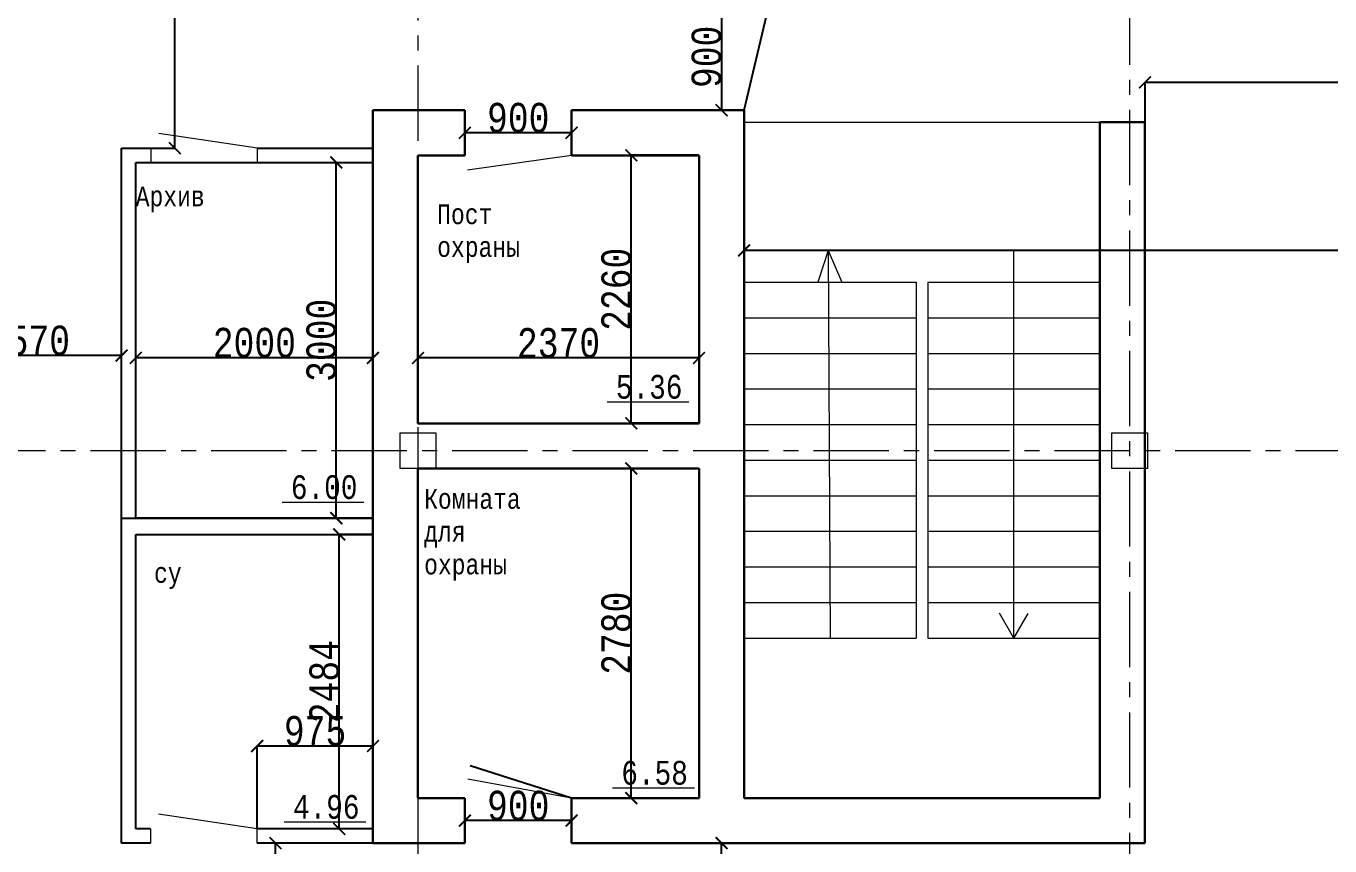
# Model space of a CAD drawing. Header units: millimetres. Extents: x -689206 to 4969298, y -1019800 to 703299.
# Drawn here: x 253918 to 264912, y 559568 to 566481 of the extents above; entities that cross this region are included whole.
import ezdxf

# ---------------------------------------------------------------- set-up
doc = ezdxf.new("R2010")
doc.units = ezdxf.units.MM
doc.linetypes.add('осеваяX2', pattern=[101.6, 63.5, -12.7, 12.7, -12.7])
for name, color, linetype, lineweight in [('ПЕРЕГОРОДКИ', 252, 'Continuous', 9), ('РАЗМЕРЫ', 7, 'Continuous', 9), ('стены', 7, 'Continuous', 20)]:
    doc.layers.add(name, color=color, linetype=linetype, lineweight=lineweight)
doc.styles.add('Аннотативный', font='isocteur.ttf', dxfattribs={"width": 0.7, "height": 250})
doc.dimstyles.new('Аннотативный', dxfattribs={"dimscale": 0, "dimtxt": 250, "dimasz": 100, "dimexe": 1.25, "dimexo": 0.625, "dimtad": 1, "dimdec": 0, "dimtxsty": 'Аннотативный', "dimblk": 'ARCHTICK', "dimcen": 2.5, "dimadec": 0, "dimazin": 0, "dimtfac": 1, "dimtdec": 0, "dimtmove": 0, "dimatfit": 3, "dimfxl": 1, "dimarcsym": 0})

# ---------------------------------------------------------------- blocks, each defined once
blk = doc.blocks.new('_ArchTick')
at = {"color": 0, "linetype": 'ByBlock', "const_width": 0.15}
blk.add_lwpolyline([(-0.5, -0.5), (0.5, 0.5)], dxfattribs=at)
blk = doc.blocks.new('*D535')
at = {"layer": 'Defpoints', "color": 0, "lineweight": 20, "transparency": 16777216}
for p in [(259021, 562751), (259593, 562751), (259593, 559971)]:
    blk.add_point(p, dxfattribs=at)
at = {"layer": 'стены', "color": 0, "lineweight": -2, "transparency": 16777216}
for p, q in [((259592, 562751), (259020, 562751)), ((259021, 559971), (259021, 562751)), ((259592, 559971), (259020, 559971))]:
    blk.add_line(p, q, dxfattribs=at)
at = {"layer": 'стены', "color": 0, "lineweight": -2, "transparency": 16777216, "xscale": 100, "yscale": 100, "zscale": 100}
for p, rotation in [((259021, 562751), 90), ((259021, 559971), 270)]:
    blk.add_blockref('_ArchTick', p, dxfattribs=dict(at, rotation=rotation))
at = {"layer": 'стены', "color": 0, "lineweight": 13, "transparency": 16777216, "insert": (258896, 561361), "char_height": 250, "attachment_point": 5, "rotation": 90, "style": 'Аннотативный'}
blk.add_mtext('2780', dxfattribs=at)
blk = doc.blocks.new('*D536')
at = {"layer": 'Defpoints', "color": 0, "lineweight": 20, "transparency": 16777216}
for p in [(257223, 563682), (257223, 563131), (259593, 563131)]:
    blk.add_point(p, dxfattribs=at)
at = {"layer": 'стены', "color": 0, "lineweight": -2, "transparency": 16777216}
for p, q in [((257223, 563131), (257223, 563683)), ((259593, 563682), (257223, 563682)), ((259593, 563131), (259593, 563683))]:
    blk.add_line(p, q, dxfattribs=at)
at = {"layer": 'стены', "color": 0, "lineweight": -2, "transparency": 16777216, "xscale": 100, "yscale": 100, "zscale": 100, "rotation": 180}
blk.add_blockref('_ArchTick', (257223, 563682), dxfattribs=at)
at = {"layer": 'стены', "color": 0, "lineweight": -2, "transparency": 16777216, "xscale": 100, "yscale": 100, "zscale": 100}
blk.add_blockref('_ArchTick', (259593, 563682), dxfattribs=at)
at = {"layer": 'стены', "color": 0, "lineweight": 13, "transparency": 16777216, "insert": (258408, 563807), "char_height": 250, "attachment_point": 5, "style": 'Аннотативный'}
blk.add_mtext('2370', dxfattribs=at)
blk = doc.blocks.new('*D537')
at = {"layer": 'Defpoints', "color": 0, "lineweight": 20, "transparency": 16777216}
for p in [(259021, 565391), (259593, 565391), (259593, 563131)]:
    blk.add_point(p, dxfattribs=at)
at = {"layer": 'стены', "color": 0, "lineweight": -2, "transparency": 16777216}
for p, q in [((259592, 565391), (259020, 565391)), ((259021, 563131), (259021, 565391)), ((259592, 563131), (259020, 563131))]:
    blk.add_line(p, q, dxfattribs=at)
at = {"layer": 'стены', "color": 0, "lineweight": -2, "transparency": 16777216, "xscale": 100, "yscale": 100, "zscale": 100}
for p, rotation in [((259021, 565391), 90), ((259021, 563131), 270)]:
    blk.add_blockref('_ArchTick', p, dxfattribs=dict(at, rotation=rotation))
at = {"layer": 'стены', "color": 0, "lineweight": 13, "transparency": 16777216, "insert": (258896, 564261), "char_height": 250, "attachment_point": 5, "rotation": 90, "style": 'Аннотативный'}
blk.add_mtext('2260', dxfattribs=at)
blk = doc.blocks.new('*D545')
at = {"layer": 'Defpoints', "color": 0, "lineweight": 20, "transparency": 16777216}
for p in [(256559, 562194), (256843, 562194), (256843, 559711)]:
    blk.add_point(p, dxfattribs=at)
at = {"layer": 'стены', "color": 0, "lineweight": -2, "transparency": 16777216}
for p, q in [((256842, 562194), (256558, 562194)), ((256559, 559711), (256559, 562194)), ((256842, 559711), (256558, 559711))]:
    blk.add_line(p, q, dxfattribs=at)
at = {"layer": 'стены', "color": 0, "lineweight": -2, "transparency": 16777216, "xscale": 100, "yscale": 100, "zscale": 100}
for p, rotation in [((256559, 562194), 90), ((256559, 559711), 270)]:
    blk.add_blockref('_ArchTick', p, dxfattribs=dict(at, rotation=rotation))
at = {"layer": 'стены', "color": 0, "lineweight": 13, "transparency": 16777216, "insert": (256434, 560953), "char_height": 250, "attachment_point": 5, "rotation": 90, "style": 'Аннотативный'}
blk.add_mtext('2484', dxfattribs=at)
blk = doc.blocks.new('*D546')
at = {"layer": 'Defpoints', "color": 0, "lineweight": 20, "transparency": 16777216}
for p in [(254970, 565331), (256534, 565331), (256843, 562331)]:
    blk.add_point(p, dxfattribs=at)
at = {"layer": 'стены', "color": 0, "lineweight": -2, "transparency": 16777216}
for p, q in [((254971, 565331), (256536, 565331)), ((256534, 562331), (256534, 565331)), ((256842, 562331), (256533, 562331))]:
    blk.add_line(p, q, dxfattribs=at)
at = {"layer": 'стены', "color": 0, "lineweight": -2, "transparency": 16777216, "xscale": 100, "yscale": 100, "zscale": 100}
for p, rotation in [((256534, 565331), 90), ((256534, 562331), 270)]:
    blk.add_blockref('_ArchTick', p, dxfattribs=dict(at, rotation=rotation))
at = {"layer": 'стены', "color": 0, "lineweight": 13, "transparency": 16777216, "insert": (256409, 563831), "char_height": 250, "attachment_point": 5, "rotation": 90, "style": 'Аннотативный'}
blk.add_mtext('3000', dxfattribs=at)
blk = doc.blocks.new('*D547')
at = {"layer": 'Defpoints', "color": 0, "lineweight": 20, "transparency": 16777216}
for p in [(254843, 563683), (254843, 562331), (256843, 562331)]:
    blk.add_point(p, dxfattribs=at)
at = {"layer": 'стены', "color": 0, "lineweight": -2, "transparency": 16777216}
for p, q in [((254843, 562331), (254843, 563684)), ((256843, 563683), (254843, 563683)), ((256843, 562331), (256843, 563684))]:
    blk.add_line(p, q, dxfattribs=at)
at = {"layer": 'стены', "color": 0, "lineweight": -2, "transparency": 16777216, "xscale": 100, "yscale": 100, "zscale": 100, "rotation": 180}
blk.add_blockref('_ArchTick', (254843, 563683), dxfattribs=at)
at = {"layer": 'стены', "color": 0, "lineweight": -2, "transparency": 16777216, "xscale": 100, "yscale": 100, "zscale": 100}
blk.add_blockref('_ArchTick', (256843, 563683), dxfattribs=at)
at = {"layer": 'стены', "color": 0, "lineweight": 13, "transparency": 16777216, "insert": (255843, 563809), "char_height": 250, "attachment_point": 5, "style": 'Аннотативный'}
blk.add_mtext('2000', dxfattribs=at)
blk = doc.blocks.new('*D550')
at = {"layer": 'Defpoints', "color": 0, "lineweight": 20, "transparency": 16777216}
for p in [(253153, 563702), (253153, 562331), (254723, 562331)]:
    blk.add_point(p, dxfattribs=at)
at = {"layer": 'стены', "color": 0, "lineweight": -2, "transparency": 16777216}
for p, q in [((253153, 562331), (253153, 563703)), ((254723, 563702), (253153, 563702)), ((254723, 562331), (254723, 563703))]:
    blk.add_line(p, q, dxfattribs=at)
at = {"layer": 'стены', "color": 0, "lineweight": -2, "transparency": 16777216, "xscale": 100, "yscale": 100, "zscale": 100, "rotation": 180}
blk.add_blockref('_ArchTick', (253153, 563702), dxfattribs=at)
at = {"layer": 'стены', "color": 0, "lineweight": -2, "transparency": 16777216, "xscale": 100, "yscale": 100, "zscale": 100}
blk.add_blockref('_ArchTick', (254723, 563702), dxfattribs=at)
at = {"layer": 'стены', "color": 0, "lineweight": 13, "transparency": 16777216, "insert": (253938, 563828), "char_height": 250, "attachment_point": 5, "style": 'Аннотативный'}
blk.add_mtext('1570', dxfattribs=at)
blk = doc.blocks.new('*D551')
at = {"layer": 'Defpoints', "color": 0, "lineweight": 20, "transparency": 16777216}
for p in [(259783, 566671), (259783, 565771), (259783, 565771)]:
    blk.add_point(p, dxfattribs=at)
at = {"layer": 'стены', "color": 0, "lineweight": -2, "transparency": 16777216}
for p, q in [((259783, 566671), (259784, 566671)), ((259783, 566671), (259783, 565771)), ((259783, 565771), (259784, 565771))]:
    blk.add_line(p, q, dxfattribs=at)
at = {"layer": 'стены', "color": 0, "lineweight": -2, "transparency": 16777216, "xscale": 100, "yscale": 100, "zscale": 100}
for p, rotation in [((259783, 566671), 90), ((259783, 565771), 270)]:
    blk.add_blockref('_ArchTick', p, dxfattribs=dict(at, rotation=rotation))
at = {"layer": 'стены', "color": 0, "lineweight": 25, "transparency": 16777216, "insert": (259657, 566221), "char_height": 250, "attachment_point": 5, "rotation": 90, "style": 'Аннотативный'}
blk.add_mtext('900', dxfattribs=at)
blk = doc.blocks.new('*D553')
at = {"layer": 'Defpoints', "color": 0, "lineweight": 20, "transparency": 16777216}
for p in [(259783, 559591), (259783, 559591), (259783, 558691)]:
    blk.add_point(p, dxfattribs=at)
at = {"layer": 'стены', "color": 0, "lineweight": -2, "transparency": 16777216}
for p, q in [((259783, 559591), (259784, 559591)), ((259783, 558691), (259783, 559591)), ((259783, 558691), (259784, 558691))]:
    blk.add_line(p, q, dxfattribs=at)
at = {"layer": 'стены', "color": 0, "lineweight": -2, "transparency": 16777216, "xscale": 100, "yscale": 100, "zscale": 100}
for p, rotation in [((259783, 559591), 90), ((259783, 558691), 270)]:
    blk.add_blockref('_ArchTick', p, dxfattribs=dict(at, rotation=rotation))
at = {"layer": 'стены', "color": 0, "lineweight": 25, "transparency": 16777216, "insert": (259657, 559141), "char_height": 250, "attachment_point": 5, "rotation": 90, "style": 'Аннотативный'}
blk.add_mtext('900', dxfattribs=at)
blk = doc.blocks.new('*D567')
at = {"layer": 'Defpoints', "color": 0, "lineweight": 20, "transparency": 16777216}
for p in [(256021, 559591), (256021, 559591), (256021, 555443)]:
    blk.add_point(p, dxfattribs=at)
at = {"layer": 'РАЗМЕРЫ', "color": 0, "lineweight": -2, "transparency": 16777216}
for p, q in [((256021, 555443), (256021, 559591)), ((256022, 559591), (256023, 559591)), ((256022, 555443), (256023, 555443))]:
    blk.add_line(p, q, dxfattribs=at)
at = {"layer": 'РАЗМЕРЫ', "color": 0, "lineweight": -2, "transparency": 16777216, "xscale": 100, "yscale": 100, "zscale": 100}
for p, rotation in [((256021, 559591), 90), ((256021, 555443), 270)]:
    blk.add_blockref('_ArchTick', p, dxfattribs=dict(at, rotation=rotation))
at = {"layer": 'РАЗМЕРЫ', "color": 0, "lineweight": 13, "transparency": 16777216, "insert": (255896, 557517), "char_height": 250, "attachment_point": 5, "rotation": 90, "style": 'Аннотативный'}
blk.add_mtext('4147', dxfattribs=at)
blk = doc.blocks.new('*D595')
at = {"layer": 'Defpoints', "color": 0, "lineweight": 20, "transparency": 16777216}
for p in [(254815, 570201), (255172, 570201), (254815, 565451)]:
    blk.add_point(p, dxfattribs=at)
at = {"layer": 'ПЕРЕГОРОДКИ', "color": 0, "lineweight": -2, "transparency": 16777216}
for p, q in [((254816, 570201), (255174, 570201)), ((255172, 565451), (255172, 570201)), ((254816, 565451), (255174, 565451))]:
    blk.add_line(p, q, dxfattribs=at)
at = {"layer": 'ПЕРЕГОРОДКИ', "color": 0, "lineweight": -2, "transparency": 16777216, "xscale": 100, "yscale": 100, "zscale": 100}
for p, rotation in [((255172, 570201), 90), ((255172, 565451), 270)]:
    blk.add_blockref('_ArchTick', p, dxfattribs=dict(at, rotation=rotation))
at = {"layer": 'ПЕРЕГОРОДКИ', "color": 0, "lineweight": 13, "transparency": 16777216, "insert": (255047, 567902), "char_height": 250, "attachment_point": 5, "rotation": 90, "style": 'Аннотативный'}
blk.add_mtext('4750', dxfattribs=at)
blk = doc.blocks.new('*D618')
at = {"layer": 'Defpoints', "color": 0, "linetype": 'ByBlock', "lineweight": 20, "transparency": 16777216}
for p in [(255867, 560410), (255867, 559711), (256843, 559711)]:
    blk.add_point(p, dxfattribs=at)
at = {"layer": 'РАЗМЕРЫ', "color": 0, "linetype": 'ByBlock', "lineweight": -2, "transparency": 16777216}
for p, q in [((255867, 559711), (255867, 560412)), ((256843, 560410), (255867, 560410)), ((256843, 559711), (256843, 560412))]:
    blk.add_line(p, q, dxfattribs=at)
at = {"layer": 'РАЗМЕРЫ', "color": 0, "linetype": 'ByBlock', "lineweight": -2, "transparency": 16777216, "xscale": 100, "yscale": 100, "zscale": 100, "rotation": 180}
blk.add_blockref('_ArchTick', (255867, 560410), dxfattribs=at)
at = {"layer": 'РАЗМЕРЫ', "color": 0, "linetype": 'ByBlock', "lineweight": -2, "transparency": 16777216, "xscale": 100, "yscale": 100, "zscale": 100}
blk.add_blockref('_ArchTick', (256843, 560410), dxfattribs=at)
at = {"layer": 'РАЗМЕРЫ', "color": 0, "linetype": 'ByBlock', "lineweight": 13, "transparency": 16777216, "insert": (256355, 560536), "char_height": 250, "attachment_point": 5, "style": 'Аннотативный'}
blk.add_mtext('975', dxfattribs=at)
blk = doc.blocks.new('*D635')
at = {"layer": 'Defpoints', "color": 0, "linetype": 'ByBlock', "lineweight": 20, "transparency": 16777216}
for p in [(257618, 559781), (257618, 559781), (258518, 559781)]:
    blk.add_point(p, dxfattribs=at)
at = {"layer": 'ПЕРЕГОРОДКИ', "color": 0, "linetype": 'ByBlock', "lineweight": -2, "transparency": 16777216}
for p, q in [((257618, 559781), (257618, 559782)), ((258518, 559781), (257618, 559781)), ((258518, 559781), (258518, 559782))]:
    blk.add_line(p, q, dxfattribs=at)
at = {"layer": 'ПЕРЕГОРОДКИ', "color": 0, "linetype": 'ByBlock', "lineweight": -2, "transparency": 16777216, "xscale": 100, "yscale": 100, "zscale": 100, "rotation": 180}
blk.add_blockref('_ArchTick', (257618, 559781), dxfattribs=at)
at = {"layer": 'ПЕРЕГОРОДКИ', "color": 0, "linetype": 'ByBlock', "lineweight": -2, "transparency": 16777216, "xscale": 100, "yscale": 100, "zscale": 100}
blk.add_blockref('_ArchTick', (258518, 559781), dxfattribs=at)
at = {"layer": 'ПЕРЕГОРОДКИ', "color": 0, "linetype": 'ByBlock', "lineweight": 13, "transparency": 16777216, "insert": (258068, 559906), "char_height": 250, "attachment_point": 5, "style": 'Аннотативный'}
blk.add_mtext('900', dxfattribs=at)
blk = doc.blocks.new('*D636')
at = {"layer": 'Defpoints', "color": 0, "linetype": 'ByBlock', "lineweight": 20, "transparency": 16777216}
for p in [(257618, 565581), (257618, 565581), (258518, 565581)]:
    blk.add_point(p, dxfattribs=at)
at = {"layer": 'ПЕРЕГОРОДКИ', "color": 0, "linetype": 'ByBlock', "lineweight": -2, "transparency": 16777216}
for p, q in [((257618, 565581), (257618, 565582)), ((258518, 565581), (257618, 565581)), ((258518, 565581), (258518, 565582))]:
    blk.add_line(p, q, dxfattribs=at)
at = {"layer": 'ПЕРЕГОРОДКИ', "color": 0, "linetype": 'ByBlock', "lineweight": -2, "transparency": 16777216, "xscale": 100, "yscale": 100, "zscale": 100, "rotation": 180}
blk.add_blockref('_ArchTick', (257618, 565581), dxfattribs=at)
at = {"layer": 'ПЕРЕГОРОДКИ', "color": 0, "linetype": 'ByBlock', "lineweight": -2, "transparency": 16777216, "xscale": 100, "yscale": 100, "zscale": 100}
blk.add_blockref('_ArchTick', (258518, 565581), dxfattribs=at)
at = {"layer": 'ПЕРЕГОРОДКИ', "color": 0, "linetype": 'ByBlock', "lineweight": 30, "transparency": 16777216, "insert": (258068, 565706), "char_height": 250, "attachment_point": 5, "style": 'Аннотативный'}
blk.add_mtext('900', dxfattribs=at)
blk = doc.blocks.new('*D666')
at = {"layer": 'Defpoints', "color": 0, "linetype": 'ByBlock', "lineweight": 20, "transparency": 16777216}
for p in [(259973, 564589), (259973, 564589), (279772, 564589)]:
    blk.add_point(p, dxfattribs=at)
at = {"layer": 'РАЗМЕРЫ', "color": 0, "linetype": 'ByBlock', "lineweight": -2, "transparency": 16777216}
for p, q in [((259973, 564590), (259973, 564591)), ((279772, 564589), (259973, 564589)), ((279772, 564590), (279772, 564591))]:
    blk.add_line(p, q, dxfattribs=at)
at = {"layer": 'РАЗМЕРЫ', "color": 0, "linetype": 'ByBlock', "lineweight": -2, "transparency": 16777216, "xscale": 100, "yscale": 100, "zscale": 100, "rotation": 180}
blk.add_blockref('_ArchTick', (259973, 564589), dxfattribs=at)
at = {"layer": 'РАЗМЕРЫ', "color": 0, "linetype": 'ByBlock', "lineweight": -2, "transparency": 16777216, "xscale": 100, "yscale": 100, "zscale": 100}
blk.add_blockref('_ArchTick', (279772, 564589), dxfattribs=at)
at = {"layer": 'РАЗМЕРЫ', "color": 0, "linetype": 'ByBlock', "lineweight": 20, "transparency": 16777216, "insert": (269872, 564715), "char_height": 250, "attachment_point": 5, "style": 'Аннотативный'}
blk.add_mtext('19799', dxfattribs=at)
blk = doc.blocks.new('*D671')
at = {"layer": 'Defpoints', "color": 0, "linetype": 'ByBlock', "lineweight": 20, "transparency": 16777216}
for p in [(263353, 566006), (263353, 565671), (273907, 565614)]:
    blk.add_point(p, dxfattribs=at)
at = {"layer": 'РАЗМЕРЫ', "color": 0, "linetype": 'ByBlock', "lineweight": -2, "transparency": 16777216}
for p, q in [((263353, 565671), (263353, 566007)), ((273907, 566006), (263353, 566006)), ((273907, 565615), (273907, 566007))]:
    blk.add_line(p, q, dxfattribs=at)
at = {"layer": 'РАЗМЕРЫ', "color": 0, "linetype": 'ByBlock', "lineweight": -2, "transparency": 16777216, "xscale": 100, "yscale": 100, "zscale": 100, "rotation": 180}
blk.add_blockref('_ArchTick', (263353, 566006), dxfattribs=at)
at = {"layer": 'РАЗМЕРЫ', "color": 0, "linetype": 'ByBlock', "lineweight": -2, "transparency": 16777216, "xscale": 100, "yscale": 100, "zscale": 100}
blk.add_blockref('_ArchTick', (273907, 566006), dxfattribs=at)
at = {"layer": 'РАЗМЕРЫ', "color": 0, "linetype": 'ByBlock', "lineweight": 20, "transparency": 16777216, "insert": (268630, 566131), "char_height": 250, "attachment_point": 5, "style": 'Аннотативный'}
blk.add_mtext('10555', dxfattribs=at)

msp = doc.modelspace()

# ---------------------------------------------------------------- linework, layer by layer
at = {"layer": 'ПЕРЕГОРОДКИ', "color": 18, "linetype": 'ByBlock', "lineweight": 13, "true_color": 0x000000}
for p, q in [((259972.7, 565770.5), (260174.7, 566624.7)), ((255870.4, 565450.5), (255038.8, 565574.6)), ((254970.4, 565450.5), (254970.4, 565330.5)), ((255870.4, 565330.5), (255870.4, 565450.5)), ((258517.8, 565390.5), (257640.4, 565265.8)), ((258517.8, 559970.5), (257642, 560131.2)), ((255867.4, 559710.5), (255035.7, 559834.6)), ((254967.4, 559710.5), (254967.4, 559590.5)), ((255867.4, 559590.5), (255867.4, 559710.5))]:
    msp.add_line(p, q, dxfattribs=at)
at = {"layer": 'РАЗМЕРЫ', "linetype": 'ByBlock', "lineweight": 20}
for p, q in [((259972.7, 565670.5), (262972.7, 565670.5)), ((259972.7, 565670.5), (259972.7, 564320.5)), ((262972.7, 564320.5), (262972.7, 565670.5)), ((260682.2, 564589.3), (260593.7, 564320.5)), ((260682.2, 564589.3), (260697.7, 561320.5)), ((260682.2, 564589.3), (260796.8, 564320.5)), ((262247.7, 561320.5), (262247.7, 564589.3)), ((259972.7, 564320.5), (261422.7, 564320.5)), ((259972.7, 564320.5), (259972.7, 561320.5)), ((261422.7, 564320.5), (261422.7, 561320.5)), ((261522.7, 564320.5), (262972.7, 564320.5)), ((261522.7, 564320.5), (261522.7, 561320.5)), ((262972.7, 564020.5), (262972.7, 564320.5)), ((262972.7, 564320.5), (262972.7, 561320.5)), ((259972.7, 564020.5), (261422.7, 564020.5)), ((261522.7, 564020.5), (262972.7, 564020.5)), ((259972.7, 563720.5), (261422.7, 563720.5)), ((261522.7, 563720.5), (262972.7, 563720.5)), ((259972.7, 563420.5), (261422.7, 563420.5)), ((261522.7, 563420.5), (262972.7, 563420.5)), ((259972.7, 563120.5), (261422.7, 563120.5)), ((261522.7, 563120.5), (262972.7, 563120.5)), ((259972.7, 562820.5), (261422.7, 562820.5)), ((261522.7, 562820.5), (262972.7, 562820.5)), ((259972.7, 562520.5), (261422.7, 562520.5)), ((261522.7, 562520.5), (262972.7, 562520.5)), ((259972.7, 562220.5), (261422.7, 562220.5)), ((261522.7, 562220.5), (262972.7, 562220.5)), ((259972.7, 561920.5), (261422.7, 561920.5)), ((261522.7, 561920.5), (262972.7, 561920.5)), ((259972.7, 561620.5), (261422.7, 561620.5)), ((261522.7, 561620.5), (262972.7, 561620.5)), ((262247.7, 561320.5), (262126.7, 561530.1)), ((262247.7, 561320.5), (262366.5, 561526.4)), ((259972.7, 561320.5), (261422.7, 561320.5)), ((259972.7, 561320.5), (259972.7, 559970.5)), ((261522.7, 561320.5), (262972.7, 561320.5)), ((262972.7, 559970.5), (262972.7, 561320.5)), ((259972.7, 559970.5), (261004.1, 559970.5)), ((259972.7, 559970.5), (262972.7, 559970.5))]:
    msp.add_line(p, q, dxfattribs=at)
at = {"layer": 'РАЗМЕРЫ', "linetype": 'ByBlock', "lineweight": 30}
for p, q in [((263352.7, 565670.5), (262972.7, 565670.5)), ((262972.7, 565670.5), (262972.7, 559970.5)), ((263352.7, 559590.5), (263352.7, 565670.5)), ((259972.7, 559590.5), (262972.7, 559590.5)), ((262972.7, 559590.5), (263352.7, 559590.5))]:
    msp.add_line(p, q, dxfattribs=at)
at = {"layer": 'РАЗМЕРЫ', "color": 114, "true_color": 0x139b48}
for p, q in [((258817.6, 563311.8), (259506.9, 563311.8)), ((256077.3, 562466.1), (256766.6, 562466.1)), ((258863.8, 560057.2), (259553.1, 560057.2)), ((256094.8, 559769.8), (256784.1, 559769.8))]:
    msp.add_line(p, q, dxfattribs=at)
at = {"layer": 'стены', "color": 1, "linetype": 'осеваяX2', "lineweight": 15, "ltscale": 10}
for p, q in [((263222.7, 583046), (263222.7, 538898.5)), ((239222.7, 562900.5), (311372.7, 562900.5))]:
    msp.add_line(p, q, dxfattribs=at)
at = {"layer": 'стены', "color": 1, "linetype": 'осеваяX2', "ltscale": 10}
msp.add_line((257222.7, 577323.1), (257222.7, 550431.6), dxfattribs=at)
at = {"layer": 'стены', "color": 7, "lineweight": 25, "true_color": 0xffffff}
for p, q in [((259972.7, 565770.5), (260174.7, 566624.7)), ((254722.7, 562330.5), (256842.7, 562330.5)), ((258517.8, 559970.5), (257664.1, 560241.7))]:
    msp.add_line(p, q, dxfattribs=at)
at = {"layer": 'стены', "lineweight": 30}
for p, q in [((256842.7, 559590.5), (256842.7, 565770.5)), ((257617.8, 565770.5), (256842.7, 565770.5)), ((257617.8, 565770.5), (257617.8, 565390.5)), ((259592.7, 565770.5), (258517.8, 565770.5)), ((258517.8, 565390.5), (258517.8, 565770.5)), ((259592.7, 565770.5), (259972.7, 565770.5)), ((259972.7, 565770.5), (259972.7, 559970.5)), ((257222.7, 563130.5), (257222.7, 565390.5)), ((257617.8, 565390.5), (257222.7, 565390.5)), ((259592.7, 565390.5), (258517.8, 565390.5)), ((259592.7, 563130.5), (259592.7, 565390.5)), ((257222.7, 563130.5), (259592.7, 563130.5)), ((257222.7, 559970.5), (257222.7, 562750.5)), ((257222.7, 562750.5), (259592.7, 562750.5)), ((259592.7, 559970.5), (259592.7, 562750.5)), ((257617.8, 559970.5), (257222.7, 559970.5)), ((257617.8, 559970.5), (257617.8, 559590.5)), ((258517.8, 559590.5), (258517.8, 559970.5)), ((259592.7, 559970.5), (258517.8, 559970.5)), ((262972.7, 559970.5), (259972.7, 559970.5)), ((257617.8, 559590.5), (256842.7, 559590.5)), ((259592.7, 559590.5), (258517.8, 559590.5)), ((259592.7, 559590.5), (259972.7, 559590.5))]:
    msp.add_line(p, q, dxfattribs=at)
at = {"layer": 'стены'}
msp.add_line((259972.7, 565770.5), (259972.7, 565390.5), dxfattribs=at)
at = {"layer": 'стены', "color": 18, "lineweight": 25, "true_color": 0x000000}
for p, q in [((254722.7, 562330.5), (254722.7, 565450.5)), ((254722.7, 559590.5), (254722.7, 562330.5)), ((256842.7, 562330.5), (254842.7, 562330.5)), ((254842.7, 559710.5), (254842.7, 562194.5)), ((254842.7, 562194.5), (256842.7, 562194.5)), ((254967.4, 559710.5), (254842.7, 559710.5)), ((256842.7, 559710.5), (255867.4, 559710.5)), ((254967.4, 559590.5), (254722.7, 559590.5)), ((256842.7, 559590.5), (255867.4, 559590.5))]:
    msp.add_line(p, q, dxfattribs=at)
at = {"layer": 'стены', "lineweight": 25}
for p, q in [((254722.7, 565450.5), (254970.4, 565450.5)), ((255870.4, 565450.5), (256842.7, 565450.5)), ((254842.7, 562330.5), (254842.7, 565330.5)), ((254842.7, 565330.5), (254970.4, 565330.5)), ((255870.4, 565330.5), (256842.7, 565330.5))]:
    msp.add_line(p, q, dxfattribs=at)
at = {"layer": 'стены', "color": 240, "true_color": 0xed1f24}
for points in [[(257072.7, 563050.5), (257372.7, 563050.5), (257372.7, 562750.5), (257072.7, 562750.5)], [(263072.7, 563050.5), (263372.7, 563050.5), (263372.7, 562750.5), (263072.7, 562750.5)]]:
    msp.add_lwpolyline(points, close=True, dxfattribs=at)

# ---------------------------------------------------------------- texts
at = {"color": 18, "true_color": 0x000000, "width": 766.271, "attachment_point": 1, "style": 'Аннотативный'}
for s, insert, char_height in [('Архив', (254842.7, 565126.9), 165.8), ('Пост охраны', (257384.7, 564976.7), 165.799), ('Комната для охраны', (257274.8, 562576), 165.799)]:
    msp.add_mtext(s, dxfattribs=dict(at, insert=insert, char_height=char_height))
at = {"insert": (254997.3, 561952), "char_height": 165.8, "width": 766.271, "attachment_point": 1, "style": 'Аннотативный'}
msp.add_mtext('су', dxfattribs=at)
at = {"layer": 'РАЗМЕРЫ', "color": 114, "true_color": 0x139b48, "char_height": 200, "width": 656.117, "attachment_point": 1, "style": 'Аннотативный'}
for s, insert in [('5.36', (258891.2, 563538.8)), ('6.00', (256150.9, 562693.1)), ('6.58', (258937.4, 560284.2)), ('4.96', (256168.4, 559996.8))]:
    msp.add_mtext(s, dxfattribs=dict(at, insert=insert))

# ---------------------------------------------------------------- dimensions: what is measured, and where the dimension line sits
at = {"layer": 'ПЕРЕГОРОДКИ', "color": 18, "lineweight": 13, "true_color": 0x000000}
dim = msp.add_linear_dim(base=(255172.3, 570200.5), p1=(254814.9, 565450.5), p2=(254814.9, 570200.5), angle=90, dimstyle='Аннотативный', dxfattribs=at)
dim.commit()
dim.dimension.update_dxf_attribs({"geometry": '*D595', "text_midpoint": (255172.3, 567902.4), "dimtype": 161})
at = {"layer": 'ПЕРЕГОРОДКИ', "color": 18, "linetype": 'ByBlock', "lineweight": 30, "true_color": 0x000000}
dim = msp.add_linear_dim(base=(257617.8, 565580.5), p1=(258517.8, 565580.5), p2=(257617.8, 565580.5), dimstyle='Аннотативный', dxfattribs=at)
dim.commit()
dim.dimension.update_dxf_attribs({"geometry": '*D636', "text_midpoint": (258067.8, 565706.2)})
at = {"layer": 'ПЕРЕГОРОДКИ', "color": 18, "linetype": 'ByBlock', "lineweight": 13, "true_color": 0x000000}
dim = msp.add_linear_dim(base=(257617.8, 559780.5), p1=(258517.8, 559780.5), p2=(257617.8, 559780.5), dimstyle='Аннотативный', dxfattribs=at)
dim.commit()
dim.dimension.update_dxf_attribs({"geometry": '*D635', "text_midpoint": (258067.8, 559906.2)})
at = {"layer": 'РАЗМЕРЫ', "linetype": 'ByBlock', "lineweight": 20}
for base, p1, p2, picture, middle in [((263352.7, 566005.7), (273907.3, 565614.1), (263352.7, 565670.5), '*D671', (268630, 566131.3)), ((259972.7, 564589.3), (279771.8, 564589.3), (259972.7, 564589.3), '*D666', (269872.3, 564714.9))]:
    dim = msp.add_linear_dim(base=base, p1=p1, p2=p2, dimstyle='Аннотативный', dxfattribs=at)
    dim.commit()
    dim.dimension.update_dxf_attribs({"geometry": picture, "text_midpoint": middle})
at = {"layer": 'РАЗМЕРЫ', "color": 18, "linetype": 'ByBlock', "lineweight": 13, "true_color": 0x000000}
dim = msp.add_linear_dim(base=(255867.4, 560410.5), p1=(256842.7, 559710.5), p2=(255867.4, 559710.5), dimstyle='Аннотативный', dxfattribs=at)
dim.commit()
dim.dimension.update_dxf_attribs({"geometry": '*D618', "text_midpoint": (256355, 560536.1)})
at = {"layer": 'РАЗМЕРЫ', "lineweight": 13}
dim = msp.add_linear_dim(base=(256021.3, 559590.5), p1=(256021.3, 555443.4), p2=(256021.3, 559590.5), angle=90, dimstyle='Аннотативный', dxfattribs=at)
dim.commit()
dim.dimension.update_dxf_attribs({"geometry": '*D567', "text_midpoint": (255895.6, 557517)})
at = {"layer": 'стены', "lineweight": 25}
for base, p1, p2, picture, middle in [((259782.7, 565770.5), (259782.7, 566670.5), (259782.7, 565770.5), '*D551', (259657.1, 566220.5)), ((259782.7, 559590.5), (259782.7, 558690.5), (259782.7, 559590.5), '*D553', (259657.1, 559140.5))]:
    dim = msp.add_linear_dim(base=base, p1=p1, p2=p2, angle=90, dimstyle='Аннотативный', dxfattribs=at)
    dim.commit()
    dim.dimension.update_dxf_attribs({"geometry": picture, "text_midpoint": middle})
at = {"layer": 'стены', "lineweight": 13}
for p1, p2, distance, picture, middle in [((259592.7, 563130.5), (259592.7, 565390.5), 571.5, '*D537', (258895.6, 564260.5)), ((259592.7, 563130.5), (257222.7, 563130.5), -551.1, '*D536', (258407.7, 563807.3)), ((259592.7, 559970.5), (259592.7, 562750.5), 571.5, '*D535', (258895.6, 561360.5))]:
    dim = msp.add_aligned_dim(p1=p1, p2=p2, distance=distance, dimstyle='Аннотативный', dxfattribs=at)
    dim.commit()
    dim.dimension.update_dxf_attribs({"geometry": picture, "text_midpoint": middle})
for base, p1, p2, picture, middle in [((256534.4, 565330.5), (256842.7, 562330.5), (254970.4, 565330.5), '*D546', (256408.8, 563830.5)), ((256559.5, 562194.5), (256842.7, 559710.5), (256842.7, 562194.5), '*D545', (256433.8, 560952.5))]:
    dim = msp.add_linear_dim(base=base, p1=p1, p2=p2, angle=90, dimstyle='Аннотативный', dxfattribs=at)
    dim.commit()
    dim.dimension.update_dxf_attribs({"geometry": picture, "text_midpoint": middle})
dim = msp.add_linear_dim(base=(253152.7, 563702.2), p1=(254722.7, 562330.5), p2=(253152.7, 562330.5), dimstyle='Аннотативный', dxfattribs=at)
dim.commit()
dim.dimension.update_dxf_attribs({"geometry": '*D550', "text_midpoint": (253937.7, 563702.2), "dimtype": 160})
dim = msp.add_linear_dim(base=(254842.7, 563682.9), p1=(256842.7, 562330.5), p2=(254842.7, 562330.5), dimstyle='Аннотативный', dxfattribs=at)
dim.commit()
dim.dimension.update_dxf_attribs({"geometry": '*D547', "text_midpoint": (255842.7, 563808.5)})

doc.saveas('drawing.dxf')
